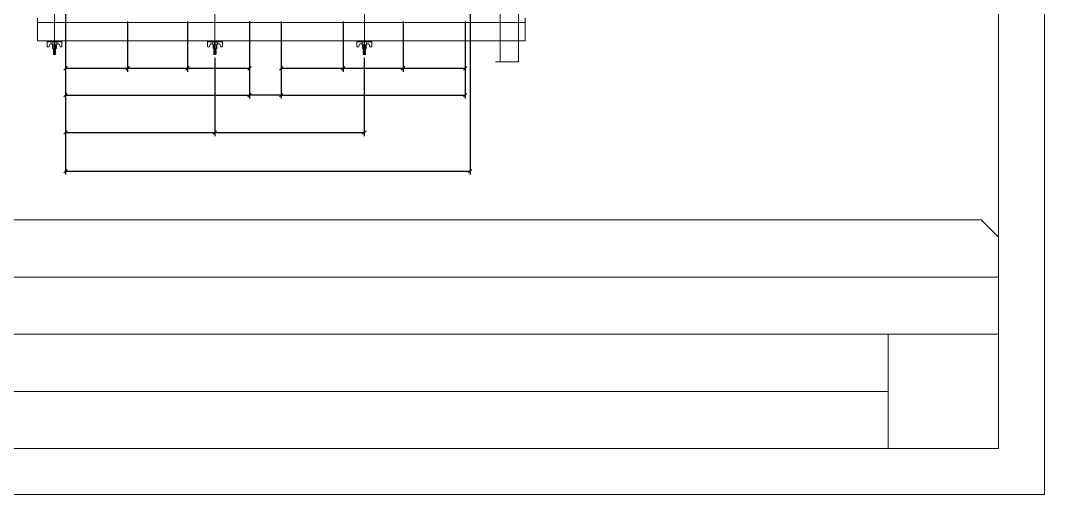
# Model space of a CAD drawing. Header units: metres. Extents: x 2743 to 9023, y 3809 to 6007.
# Drawn here: x 4922 to 5813, y 3809 to 4221 of the extents above; entities that cross this region are included whole.
import ezdxf

# ---------------------------------------------------------------- set-up
doc = ezdxf.new("R2010")
doc.units = ezdxf.units.M
for name, color, linetype in [('COTA', 7, 'Continuous'), ('Hachura', 7, 'Continuous'), ('Perfil Metálico', 7, 'Continuous'), ('SARRAFO DE PRESSAO', 7, 'Continuous')]:
    doc.layers.add(name, color=color, linetype=linetype)

msp = doc.modelspace()

# ---------------------------------------------------------------- linework, layer by layer
at = {"layer": 'COTA', "color": 241, "lineweight": 25}
for p, q in [((4960.99, 4234.56), (4960.99, 4087.19)), ((4960.99, 4234.56), (4960.99, 4120.73)), ((5312.99, 4234.6), (5312.99, 4087.19)), ((4961.02, 4220.56), (4961.02, 4176.63)), ((4961.02, 4220.56), (4961.02, 4153.33)), ((5015.02, 4220.56), (5015.02, 4176.63)), ((5015.02, 4220.56), (5015.02, 4176.63)), ((5067.02, 4220.56), (5067.02, 4176.63)), ((5067.02, 4220.56), (5067.02, 4176.63)), ((5120.99, 4220.6), (5120.99, 4153.33)), ((5121.02, 4220.56), (5121.02, 4176.63)), ((5121.02, 4220.56), (5121.02, 4153.33)), ((5148.59, 4220.56), (5148.59, 4153.33)), ((5148.62, 4220.56), (5148.62, 4176.63)), ((5148.62, 4220.56), (5148.62, 4153.33)), ((5202.62, 4220.56), (5202.62, 4176.63)), ((5202.62, 4220.56), (5202.62, 4176.63)), ((5254.62, 4220.56), (5254.62, 4176.63)), ((5254.62, 4220.56), (5254.62, 4176.63)), ((5308.62, 4220.56), (5308.62, 4176.63)), ((5308.62, 4220.56), (5308.62, 4153.33)), ((5090.93, 4188.8), (5090.93, 4120.73)), ((5090.93, 4188.8), (5090.93, 4120.73)), ((5220.93, 4188.8), (5220.93, 4120.73)), ((5015.02, 4179.63), (4961.02, 4179.63)), ((5067.02, 4179.63), (5015.02, 4179.63)), ((5121.02, 4179.63), (5067.02, 4179.63)), ((5202.62, 4179.63), (5148.62, 4179.63)), ((5254.62, 4179.63), (5202.62, 4179.63)), ((5308.62, 4179.63), (5254.62, 4179.63)), ((4961.02, 4156.33), (5121.02, 4156.33)), ((5148.59, 4156.33), (5120.99, 4156.33)), ((5148.62, 4156.33), (5308.62, 4156.33)), ((4960.99, 4123.73), (5090.93, 4123.73)), ((5090.93, 4123.73), (5220.93, 4123.73)), ((4960.99, 4090.19), (5312.99, 4090.19))]:
    msp.add_line(p, q, dxfattribs=at)
at = {"layer": 'COTA', "color": 0, "lineweight": 25}
for p, q in [((4962.52, 4181.13), (4959.52, 4178.13)), ((5016.52, 4181.13), (5013.52, 4178.13)), ((5013.52, 4178.13), (5016.52, 4181.13)), ((5068.52, 4181.13), (5065.52, 4178.13)), ((5065.52, 4178.13), (5068.52, 4181.13)), ((5119.52, 4178.13), (5122.52, 4181.13)), ((5150.12, 4181.13), (5147.12, 4178.13)), ((5204.12, 4181.13), (5201.12, 4178.13)), ((5201.12, 4178.13), (5204.12, 4181.13)), ((5256.12, 4181.13), (5253.12, 4178.13)), ((5253.12, 4178.13), (5256.12, 4181.13)), ((5307.12, 4178.13), (5310.12, 4181.13)), ((4962.52, 4157.83), (4959.52, 4154.83)), ((5122.49, 4157.83), (5119.49, 4154.83)), ((5119.52, 4154.83), (5122.52, 4157.83)), ((5147.09, 4154.83), (5150.09, 4157.83)), ((5150.12, 4157.83), (5147.12, 4154.83)), ((5307.12, 4154.83), (5310.12, 4157.83)), ((4962.49, 4125.23), (4959.49, 4122.23)), ((5089.43, 4122.23), (5092.43, 4125.23)), ((5092.43, 4125.23), (5089.43, 4122.23)), ((5219.43, 4122.23), (5222.43, 4125.23)), ((4962.49, 4091.69), (4959.49, 4088.69)), ((5311.49, 4088.69), (5314.49, 4091.69))]:
    msp.add_line(p, q, dxfattribs=at)
at = {"layer": 'Hachura', "color": 251, "lineweight": 9}
for p, q in [((4951.39, 4192.8), (4951.38, 4332.6)), ((5090.99, 4192.82), (5090.98, 4332.62)), ((5220.99, 4192.82), (5220.98, 4332.62))]:
    msp.add_line(p, q, dxfattribs=at)
at = {"layer": 'Hachura', "color": 0, "lineweight": 9}
for p, q in [((4944.94, 4202.7), (4957.84, 4202.7)), ((4944.94, 4202.7), (4950.1, 4202.7)), ((4944.94, 4198.44), (4946.62, 4198.44)), ((4957.84, 4203.6), (4944.95, 4203.6)), ((4944.95, 4203.6), (4944.95, 4198.46)), ((4945.08, 4202.68), (4945.08, 4203.6)), ((4945.29, 4202.68), (4945.29, 4203.6)), ((4945.63, 4202.68), (4945.63, 4203.6)), ((4946.09, 4202.68), (4946.09, 4203.6)), ((4946.62, 4198.44), (4947.2, 4200.65)), ((4946.94, 4202.68), (4946.94, 4203.6)), ((4947.51, 4200.89), (4949.46, 4200.89)), ((4948.35, 4202.68), (4948.35, 4203.6)), ((4956.89, 4203.6), (4949.07, 4203.6)), ((4951.39, 4202.7), (4949.46, 4202.7)), ((4949.46, 4202.7), (4949.46, 4200.12)), ((4949.46, 4200.12), (4953.33, 4200.12)), ((4949.71, 4196.89), (4949.71, 4200.12)), ((4953.07, 4196.96), (4949.71, 4196.96)), ((4953.07, 4196.89), (4949.71, 4196.89)), ((4950.1, 4202.7), (4950.75, 4202.7)), ((4951.52, 4196.89), (4950.25, 4196.26)), ((4950.36, 4195.92), (4952.29, 4196.89)), ((4951.26, 4196.89), (4950.36, 4196.44)), ((4950.36, 4196.89), (4950.36, 4196.44)), ((4950.43, 4203.45), (4950.43, 4203.02)), ((4950.43, 4203.02), (4950.43, 4202.8)), ((4950.75, 4196.89), (4950.75, 4200.12)), ((4951.08, 4202.7), (4951.08, 4200.7)), ((4951.39, 4202.7), (4951.39, 4203.6)), ((4951.6, 4200.7), (4951.6, 4202.7)), ((4952.29, 4196.89), (4952.29, 4200.12)), ((4952.29, 4196.25), (4952.29, 4196.89)), ((4952.37, 4202.82), (4952.37, 4203.26)), ((4953.07, 4200.12), (4953.07, 4196.89)), ((4953.33, 4200.12), (4953.07, 4200.12)), ((4953.33, 4200.12), (4953.07, 4200.12)), ((4955.27, 4200.89), (4953.32, 4200.89)), ((4953.33, 4200.12), (4953.33, 4202.7)), ((4954.42, 4202.68), (4954.42, 4203.6)), ((4956.16, 4198.44), (4955.58, 4200.65)), ((4955.85, 4202.68), (4955.85, 4203.6)), ((4957.84, 4198.44), (4956.16, 4198.44)), ((4956.69, 4202.68), (4956.69, 4203.6)), ((4957.16, 4202.68), (4957.16, 4203.6)), ((4957.49, 4202.68), (4957.49, 4203.6)), ((4957.7, 4202.68), (4957.7, 4203.6)), ((4957.84, 4202.7), (4957.84, 4203.6)), ((4957.84, 4202.7), (4957.84, 4198.44)), ((5097.45, 4203.6), (5084.55, 4203.6)), ((5084.55, 4203.6), (5084.55, 4198.46)), ((5084.55, 4202.7), (5097.45, 4202.7)), ((5084.55, 4202.7), (5089.71, 4202.7)), ((5084.55, 4198.44), (5086.23, 4198.44)), ((5084.69, 4202.68), (5084.69, 4203.6)), ((5084.9, 4202.68), (5084.9, 4203.6)), ((5085.24, 4202.68), (5085.24, 4203.6)), ((5085.7, 4202.68), (5085.7, 4203.6)), ((5086.23, 4198.44), (5086.81, 4200.65)), ((5086.54, 4202.68), (5086.54, 4203.6)), ((5087.12, 4200.89), (5089.06, 4200.89)), ((5087.96, 4202.68), (5087.96, 4203.6)), ((5096.49, 4203.6), (5088.68, 4203.6)), ((5091, 4202.7), (5089.06, 4202.7)), ((5089.06, 4202.7), (5089.06, 4200.12)), ((5089.06, 4200.12), (5092.93, 4200.12)), ((5089.32, 4196.89), (5089.32, 4200.12)), ((5092.67, 4196.96), (5089.32, 4196.96)), ((5092.67, 4196.89), (5089.32, 4196.89)), ((5089.71, 4202.7), (5090.35, 4202.7)), ((5091.13, 4196.89), (5089.86, 4196.26)), ((5089.97, 4195.92), (5091.9, 4196.89)), ((5090.87, 4196.89), (5089.97, 4196.44)), ((5089.97, 4196.89), (5089.97, 4196.44)), ((5090.04, 4203.45), (5090.04, 4203.02)), ((5090.04, 4203.02), (5090.04, 4202.8)), ((5090.35, 4196.89), (5090.35, 4200.12)), ((5090.69, 4202.7), (5090.69, 4200.7)), ((5090.99, 4202.7), (5090.99, 4203.6)), ((5091.2, 4200.7), (5091.2, 4202.7)), ((5091.9, 4196.89), (5091.9, 4200.12)), ((5091.9, 4196.25), (5091.9, 4196.89)), ((5091.97, 4202.82), (5091.97, 4203.26)), ((5092.67, 4200.12), (5092.67, 4196.89)), ((5092.93, 4200.12), (5092.67, 4200.12)), ((5092.93, 4200.12), (5092.67, 4200.12)), ((5092.93, 4200.12), (5092.93, 4202.7)), ((5094.88, 4200.89), (5092.93, 4200.89)), ((5094.02, 4202.68), (5094.02, 4203.6)), ((5095.77, 4198.44), (5095.19, 4200.65)), ((5095.46, 4202.68), (5095.46, 4203.6)), ((5097.45, 4198.44), (5095.77, 4198.44)), ((5096.3, 4202.68), (5096.3, 4203.6)), ((5096.76, 4202.68), (5096.76, 4203.6)), ((5097.1, 4202.68), (5097.1, 4203.6)), ((5097.31, 4202.68), (5097.31, 4203.6)), ((5097.45, 4202.7), (5097.45, 4203.6)), ((5097.45, 4202.7), (5097.45, 4198.44)), ((5227.45, 4203.6), (5214.55, 4203.6)), ((5214.55, 4203.6), (5214.55, 4198.46)), ((5214.55, 4202.7), (5227.45, 4202.7)), ((5214.55, 4202.7), (5219.71, 4202.7)), ((5214.55, 4198.44), (5216.23, 4198.44)), ((5214.69, 4202.68), (5214.69, 4203.6)), ((5214.9, 4202.68), (5214.9, 4203.6)), ((5215.24, 4202.68), (5215.24, 4203.6)), ((5215.7, 4202.68), (5215.7, 4203.6)), ((5216.23, 4198.44), (5216.81, 4200.65)), ((5216.54, 4202.68), (5216.54, 4203.6)), ((5217.12, 4200.89), (5219.06, 4200.89)), ((5217.96, 4202.68), (5217.96, 4203.6)), ((5226.49, 4203.6), (5218.68, 4203.6)), ((5221, 4202.7), (5219.06, 4202.7)), ((5219.06, 4202.7), (5219.06, 4200.12)), ((5219.06, 4200.12), (5222.93, 4200.12)), ((5219.32, 4196.89), (5219.32, 4200.12)), ((5222.67, 4196.96), (5219.32, 4196.96)), ((5222.67, 4196.89), (5219.32, 4196.89)), ((5219.71, 4202.7), (5220.35, 4202.7)), ((5221.13, 4196.89), (5219.86, 4196.26)), ((5219.97, 4195.92), (5221.9, 4196.89)), ((5220.87, 4196.89), (5219.97, 4196.44)), ((5219.97, 4196.89), (5219.97, 4196.44)), ((5220.04, 4203.45), (5220.04, 4203.02)), ((5220.04, 4203.02), (5220.04, 4202.8)), ((5220.35, 4196.89), (5220.35, 4200.12)), ((5220.69, 4202.7), (5220.69, 4200.7)), ((5220.99, 4202.7), (5220.99, 4203.6)), ((5221.2, 4200.7), (5221.2, 4202.7)), ((5221.9, 4196.89), (5221.9, 4200.12)), ((5221.9, 4196.25), (5221.9, 4196.89)), ((5221.97, 4202.82), (5221.97, 4203.26)), ((5222.67, 4200.12), (5222.67, 4196.89)), ((5222.93, 4200.12), (5222.67, 4200.12)), ((5222.93, 4200.12), (5222.67, 4200.12)), ((5222.93, 4200.12), (5222.93, 4202.7)), ((5224.88, 4200.89), (5222.93, 4200.89)), ((5224.02, 4202.68), (5224.02, 4203.6)), ((5225.77, 4198.44), (5225.19, 4200.65)), ((5225.46, 4202.68), (5225.46, 4203.6)), ((5227.45, 4198.44), (5225.77, 4198.44)), ((5226.3, 4202.68), (5226.3, 4203.6)), ((5226.76, 4202.68), (5226.76, 4203.6)), ((5227.1, 4202.68), (5227.1, 4203.6)), ((5227.31, 4202.68), (5227.31, 4203.6)), ((5227.45, 4202.7), (5227.45, 4203.6)), ((5227.45, 4202.7), (5227.45, 4198.44)), ((4952.39, 4196.17), (4950.25, 4195.1)), ((4952.39, 4195.01), (4950.25, 4193.94)), ((4952.39, 4193.85), (4950.25, 4192.78)), ((4950.29, 4194.86), (4952.45, 4195.94)), ((4950.29, 4193.69), (4952.45, 4194.78)), ((4950.29, 4192.53), (4952.45, 4193.62)), ((4952.29, 4196.25), (4950.36, 4195.28)), ((4950.36, 4195.92), (4950.36, 4195.28)), ((4950.36, 4194.76), (4952.29, 4195.73)), ((4952.29, 4195.09), (4950.36, 4194.12)), ((4950.36, 4194.76), (4950.36, 4194.12)), ((4950.36, 4193.6), (4952.29, 4194.57)), ((4950.36, 4194.33), (4950.36, 4194.12)), ((4952.29, 4193.92), (4950.36, 4192.96)), ((4950.36, 4193.6), (4950.36, 4192.96)), ((4950.36, 4192.44), (4952.29, 4193.41)), ((4950.36, 4192.44), (4952.29, 4193.41)), ((4950.36, 4192.44), (4950.36, 4192.12)), ((4950.36, 4192.12), (4950.68, 4191.8)), ((4952.29, 4192.12), (4950.36, 4192.12)), ((4950.68, 4191.8), (4951.97, 4191.8)), ((4952.29, 4192.76), (4951, 4192.12)), ((4952.39, 4192.68), (4951.26, 4192.12)), ((4951.78, 4192.12), (4952.45, 4192.46)), ((4952.29, 4192.12), (4951.97, 4191.8)), ((4952.04, 4192.12), (4952.29, 4192.25)), ((4952.29, 4195.3), (4952.29, 4195.73)), ((4952.29, 4195.3), (4952.29, 4195.09)), ((4952.29, 4194.57), (4952.29, 4193.92)), ((4952.29, 4192.76), (4952.29, 4193.41)), ((5092, 4196.17), (5089.86, 4195.1)), ((5092, 4195.01), (5089.86, 4193.94)), ((5092, 4193.85), (5089.86, 4192.78)), ((5089.89, 4194.86), (5092.06, 4195.94)), ((5089.89, 4193.69), (5092.06, 4194.78)), ((5089.89, 4192.53), (5092.06, 4193.62)), ((5089.96, 4192.12), (5090.29, 4191.8)), ((5091.9, 4192.12), (5089.96, 4192.12)), ((5091.9, 4196.25), (5089.97, 4195.28)), ((5089.97, 4195.92), (5089.97, 4195.28)), ((5089.97, 4194.76), (5091.9, 4195.73)), ((5091.9, 4195.09), (5089.97, 4194.12)), ((5089.97, 4194.76), (5089.97, 4194.12)), ((5089.97, 4193.6), (5091.9, 4194.57)), ((5089.97, 4194.33), (5089.97, 4194.12)), ((5091.9, 4193.92), (5089.97, 4192.96)), ((5089.97, 4193.6), (5089.97, 4192.96)), ((5089.97, 4192.44), (5091.9, 4193.41)), ((5089.97, 4192.44), (5091.9, 4193.41)), ((5089.97, 4192.44), (5089.97, 4192.12)), ((5090.29, 4191.8), (5091.58, 4191.8)), ((5091.9, 4192.76), (5090.61, 4192.12)), ((5092, 4192.68), (5090.87, 4192.12)), ((5091.39, 4192.12), (5092.06, 4192.46)), ((5091.9, 4192.12), (5091.58, 4191.8)), ((5091.64, 4192.12), (5091.9, 4192.25)), ((5091.9, 4195.3), (5091.9, 4195.73)), ((5091.9, 4195.3), (5091.9, 4195.09)), ((5091.9, 4194.57), (5091.9, 4193.92)), ((5091.9, 4192.76), (5091.9, 4193.41)), ((5222, 4196.17), (5219.86, 4195.1)), ((5222, 4195.01), (5219.86, 4193.94)), ((5222, 4193.85), (5219.86, 4192.78)), ((5219.89, 4194.86), (5222.06, 4195.94)), ((5219.89, 4193.69), (5222.06, 4194.78)), ((5219.89, 4192.53), (5222.06, 4193.62)), ((5219.96, 4192.12), (5220.29, 4191.8)), ((5221.9, 4192.12), (5219.96, 4192.12)), ((5221.9, 4196.25), (5219.97, 4195.28)), ((5219.97, 4195.92), (5219.97, 4195.28)), ((5219.97, 4194.76), (5221.9, 4195.73)), ((5221.9, 4195.09), (5219.97, 4194.12)), ((5219.97, 4194.76), (5219.97, 4194.12)), ((5219.97, 4193.6), (5221.9, 4194.57)), ((5219.97, 4194.33), (5219.97, 4194.12)), ((5221.9, 4193.92), (5219.97, 4192.96)), ((5219.97, 4193.6), (5219.97, 4192.96)), ((5219.97, 4192.44), (5221.9, 4193.41)), ((5219.97, 4192.44), (5221.9, 4193.41)), ((5219.97, 4192.44), (5219.97, 4192.12)), ((5220.29, 4191.8), (5221.58, 4191.8)), ((5221.9, 4192.76), (5220.61, 4192.12)), ((5222, 4192.68), (5220.87, 4192.12)), ((5221.39, 4192.12), (5222.06, 4192.46)), ((5221.9, 4192.12), (5221.58, 4191.8)), ((5221.64, 4192.12), (5221.9, 4192.25)), ((5221.9, 4195.3), (5221.9, 4195.73)), ((5221.9, 4195.3), (5221.9, 4195.09)), ((5221.9, 4194.57), (5221.9, 4193.92)), ((5221.9, 4192.76), (5221.9, 4193.41))]:
    msp.add_line(p, q, dxfattribs=at)
at = {"layer": 'Perfil Metálico', "color": 224, "lineweight": 18}
for points in [[(5334.99, 4735.53), (5354.99, 4735.53), (5354.99, 4185.28), (5334.99, 4185.28)], [(5350.99, 4185.28), (5338.99, 4185.28), (5338.99, 4735.53), (5350.99, 4735.53)], [(5360.9, 4223.6), (5360.9, 4203.6), (4936.63, 4203.6), (4936.63, 4223.6)], [(4936.63, 4207.6), (4936.63, 4219.6), (5360.9, 4219.6), (5360.9, 4207.6)]]:
    msp.add_lwpolyline(points, dxfattribs=at)
at = {"layer": 'SARRAFO DE PRESSAO', "color": 30, "lineweight": 9}
for p, q in [((4753.32, 3997.95), (5772.74, 3997.95)), ((4753.32, 3948.14), (5676.74, 3948.14)), ((5772.74, 3948.14), (5676.74, 3948.14)), ((5676.74, 3948.14), (5676.74, 3848.51)), ((4753.32, 3898.33), (5676.74, 3898.33))]:
    msp.add_line(p, q, dxfattribs=at)
at = {"layer": 'SARRAFO DE PRESSAO', "color": 251, "lineweight": 9}
msp.add_lwpolyline([(4327.74, 3808.51), (5812.74, 3808.51), (5812.74, 4858.51), (4327.74, 4858.51)], dxfattribs=at)
at = {"layer": 'SARRAFO DE PRESSAO', "color": 30, "lineweight": 9}
for points in [[(4402.74, 3848.51), (5772.74, 3848.51), (5772.74, 4818.51), (4402.74, 4818.51)], [(5772.74, 3848.51), (5772.74, 4032.76), (5757.74, 4047.76), (4417.74, 4047.76), (4402.74, 4032.76), (4402.74, 3863.51), (4417.74, 3848.51), (5772.74, 3848.51)]]:
    msp.add_lwpolyline(points, dxfattribs=at)

doc.saveas('drawing.dxf')
